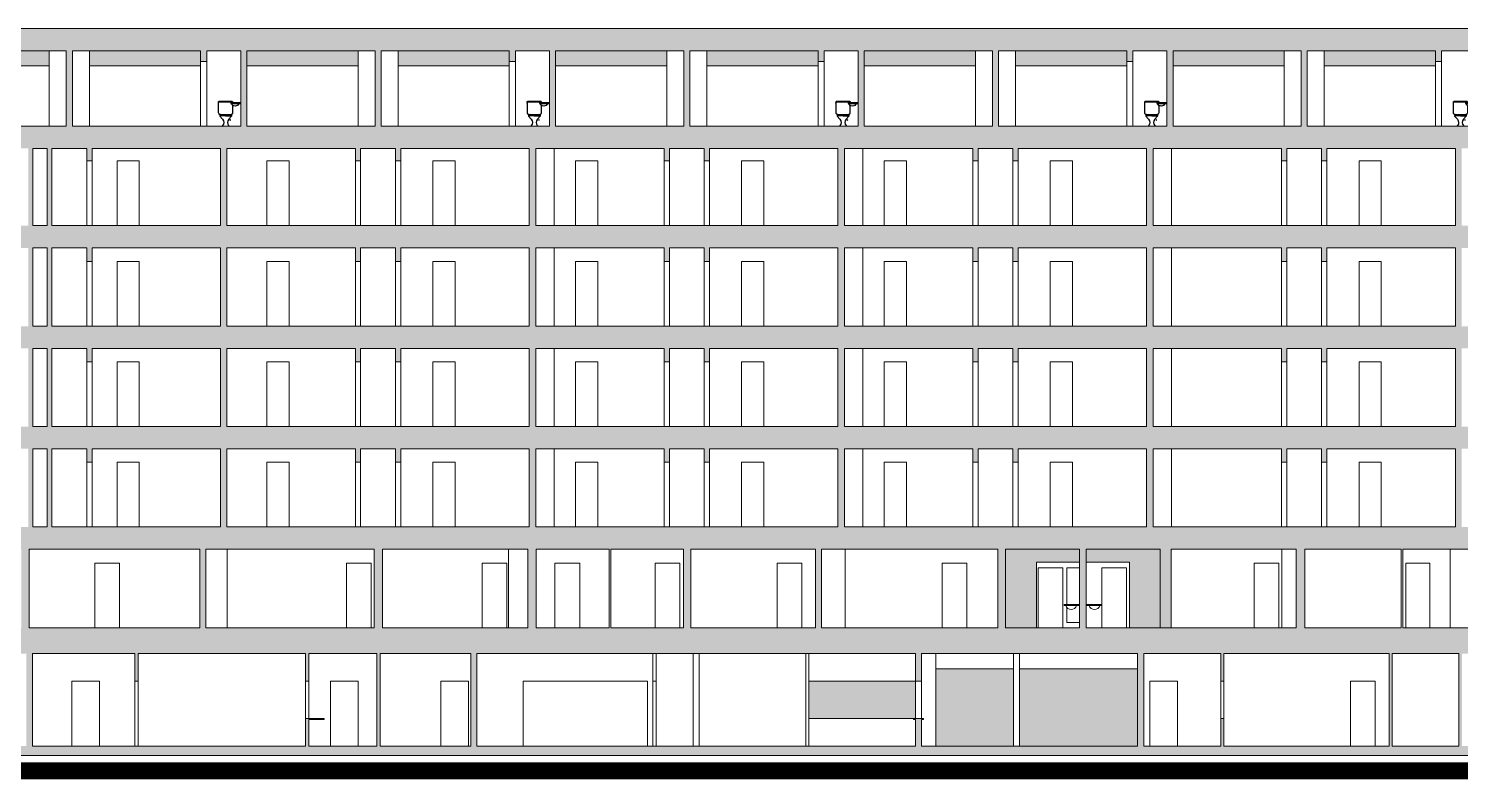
# Model space of a CAD drawing. Header units: metres. Extents: x -331 to 2982, y 362 to 2539.
# Drawn here: x 773.09 to 819.47, y 366.61 to 390.92 of the extents above; entities that cross this region are included whole.
import ezdxf

# ---------------------------------------------------------------- set-up
doc = ezdxf.new("R2010")
doc.units = ezdxf.units.M
doc.layers.get('0').update_dxf_attribs({"color": 251})

# ---------------------------------------------------------------- blocks, each defined once
blk = doc.blocks.new('CP-919-F')
at = {"color": 3}
blk.add_lwpolyline([(-0.49, 0.76), (-0.166, 0.76), (-0.166, 0.736), (-0.49, 0.736)], dxfattribs=at)
at = {"color": 1}
for points in [[(-0.217, 0.805, 0.414214), (-0.227, 0.795), (-0.227, 0.778, 0.317837), (-0.225, 0.775), (-0.225, 0.763), (-0.228, 0.763, 0.058061), (-0.23, 0.76, 0.058061)], [(-0.225, 0.681), (-0.225, 0.435, 0.162278), (-0.21, 0.4, -0.109475), (-0.203, 0.383, 0.371384), (-0.2, 0.38), (-0.179, 0.38)], [(0.179, 0.38), (0.2, 0.38, 0.371384), (0.203, 0.383, -0.109475), (0.21, 0.4, 0.162278), (0.225, 0.435), (0.225, 0.705), (0.225, 0.735), (0.225, 0.745), (0.228, 0.745, 0.333333), (0.228, 0.763), (0.225, 0.763), (0.225, 0.775, 0.317837), (0.227, 0.778), (0.227, 0.795, 0.414214), (0.217, 0.805)], [(-0.17, 0.38), (-0.179, 0.38, 0.389559), (-0.186, 0.374), (-0.189, 0.333, 0.153597), (-0.187, 0.323), (-0.1, 0.225, -0.406195), (-0.098, 0.019, 0.035601), (-0.102, 0.015), (-0.106, 0.008, 0.610029), (-0.102, 0), (-0.102, 0)], [(0.17, 0.38), (0.179, 0.38, -0.389559), (0.186, 0.374), (0.189, 0.333, -0.153597), (0.187, 0.323), (0.1, 0.225, 0.406195), (0.098, 0.019, -0.035601), (0.102, 0.015), (0.106, 0.008, -0.610029), (0.102, 0), (0.102, 0)]]:
    blk.add_lwpolyline(points, format="xyb", dxfattribs=at)
at = {"color": 252}
for points in [[(-0.228, 0.76), (-0.228, 0.763)], [(-0.225, 0.76), (-0.225, 0.763)], [(0.225, 0.745), (0.225, 0.763)], [(0.228, 0.745), (0.228, 0.763)], [(0, 0.333), (-0.189, 0.333)], [(0, 0.333), (0.189, 0.333)]]:
    blk.add_lwpolyline(points, dxfattribs=at)
for points in [[(-0.225, 0.775, 0.085165), (-0.224, 0.775), (0, 0.775), (0.224, 0.775, 0.085165), (0.225, 0.775)], [(0.21, 0.4, -0.192582), (0.17, 0.38), (0, 0.38), (-0.17, 0.38, -0.192582), (-0.21, 0.4)]]:
    blk.add_lwpolyline(points, format="xyb", dxfattribs=at)
at = {"color": 1}
blk.add_lwpolyline([(-0.217, 0.805), (0, 0.805), (0.217, 0.805)], dxfattribs=at)
at = {"color": 252}
blk.add_circle((-0.15, 0.2), 0.0075, dxfattribs=at)
at = {"color": 2}
blk.add_arc((-0.307, 0.777), 0.126, 198.9246, 341.0754, dxfattribs=at)

msp = doc.modelspace()

# ---------------------------------------------------------------- hatches: boundary and pattern name
at = {"lineweight": 0}
h = msp.add_hatch(color=256, dxfattribs=at)
h.paths.add_polyline_path([(870.319, 378.033), (866.809, 378.033), (866.809, 383.823), (870.319, 383.823), (870.319, 384.543), (866.809, 384.543), (866.809, 389.413), (871.009, 389.413), (871.009, 389.143), (870.259, 389.143), (870.259, 388.943), (871.209, 388.943), (871.209, 389.713), (852.409, 389.713), (852.409, 390.923), (764.909, 390.923), (764.909, 390.203), (765.809, 390.203), (765.809, 387.763), (765.109, 387.763), (765.109, 389.713), (764.909, 389.713), (745.389, 389.713), (745.389, 388.943), (746.129, 388.943), (746.129, 389.143), (745.589, 389.143), (745.589, 389.413), (749.809, 389.413), (749.809, 386.643), (749.909, 386.643), (749.909, 389.413), (751.109, 389.413), (751.109, 386.643), (751.209, 386.643), (751.209, 389.413), (754.829, 389.413), (754.829, 384.543), (746.339, 384.543), (746.339, 383.823), (751.009, 383.823), (751.009, 381.283), (746.339, 381.283), (746.339, 380.563), (751.009, 380.563), (751.009, 378.033), (746.339, 378.033), (746.339, 377.313), (751.009, 377.313), (751.009, 374.783), (746.339, 374.783), (746.339, 374.063), (750.379, 374.063), (750.379, 371.513), (744.939, 371.513), (744.939, 371.463), (744.939, 370.684), (745.139, 370.684), (745.139, 371.213), (749.629, 371.213), (749.629, 370.063), (749.629, 367.383), (866.759, 367.383), (866.759, 370.063), (866.559, 370.063), (866.559, 367.683), (860.909, 367.683), (860.909, 370.684), (866.759, 370.684), (866.759, 371.213), (871.459, 371.213), (871.459, 370.684), (871.659, 370.684), (871.659, 371.513), (862.399, 371.513), (862.399, 374.063), (870.319, 374.063), (870.319, 374.783), (866.809, 374.783), (866.809, 377.313), (870.319, 377.313)])
h.paths.add_polyline_path([(858.034, 377.313), (858.034, 377.72), (858.176, 377.72), (858.176, 377.557), (858.467, 377.557), (858.467, 377.394), (858.759, 377.394), (858.759, 377.231), (859.051, 377.231), (859.051, 377.068), (859.342, 377.068), (859.342, 376.905), (859.634, 376.905), (859.634, 376.742), (859.926, 376.742), (859.926, 376.579), (860.217, 376.579), (860.217, 376.416), (860.509, 376.416), (860.509, 376.253), (862.109, 376.253), (862.109, 374.783), (852.209, 374.783), (852.209, 373.613), (852.409, 373.613), (852.409, 374.063), (862.299, 374.063), (862.299, 371.513), (852.209, 371.513), (852.209, 367.683), (849.659, 367.683), (849.659, 390.203), (852.209, 390.203), (852.209, 386.643), (852.409, 386.643), (852.409, 389.413), (862.109, 389.413), (862.109, 382.913), (860.659, 382.913), (860.659, 383.076), (860.367, 383.076), (860.367, 383.239), (860.076, 383.239), (860.076, 383.402), (859.784, 383.402), (859.784, 383.565), (859.492, 383.565), (859.492, 383.728), (859.201, 383.728), (859.201, 383.891), (858.909, 383.891), (858.909, 384.054), (858.617, 384.054), (858.617, 384.217), (858.326, 384.217), (858.326, 384.38), (858.034, 384.38), (858.034, 384.543), (852.209, 384.543), (852.209, 383.383), (852.409, 383.383), (852.409, 383.823), (858.034, 383.823), (858.034, 384.23), (858.176, 384.23), (858.176, 384.067), (858.467, 384.067), (858.467, 383.904), (858.759, 383.904), (858.759, 383.741), (859.051, 383.741), (859.051, 383.578), (859.342, 383.578), (859.342, 383.415), (859.634, 383.415), (859.634, 383.252), (859.926, 383.252), (859.926, 383.089), (860.217, 383.089), (860.217, 382.926), (860.509, 382.926), (860.509, 382.763), (862.109, 382.763), (862.109, 379.653), (860.659, 379.653), (860.659, 379.816), (860.367, 379.816), (860.367, 379.979), (860.076, 379.979), (860.076, 380.142), (859.784, 380.142), (859.784, 380.305), (859.492, 380.305), (859.492, 380.468), (859.201, 380.468), (859.201, 380.631), (858.909, 380.631), (858.909, 380.794), (858.617, 380.794), (858.617, 380.957), (858.326, 380.957), (858.326, 381.12), (858.034, 381.12), (858.034, 381.283), (852.209, 381.283), (852.209, 380.133), (852.409, 380.133), (852.409, 380.563), (858.034, 380.563), (858.034, 380.97), (858.176, 380.97), (858.176, 380.807), (858.467, 380.807), (858.467, 380.644), (858.759, 380.644), (858.759, 380.481), (859.051, 380.481), (859.051, 380.318), (859.342, 380.318), (859.342, 380.155), (859.634, 380.155), (859.634, 379.992), (859.926, 379.992), (859.926, 379.829), (860.217, 379.829), (860.217, 379.666), (860.509, 379.666), (860.509, 379.503), (862.109, 379.503), (862.109, 376.403), (860.659, 376.403), (860.659, 376.566), (860.367, 376.566), (860.367, 376.729), (860.076, 376.729), (860.076, 376.892), (859.784, 376.892), (859.784, 377.055), (859.492, 377.055), (859.492, 377.218), (859.201, 377.218), (859.201, 377.381), (858.909, 377.381), (858.909, 377.544), (858.617, 377.544), (858.617, 377.707), (858.326, 377.707), (858.326, 377.87), (858.034, 377.87), (858.034, 378.033), (852.209, 378.033), (852.209, 376.883), (852.409, 376.883), (852.409, 377.313)], flags=17)
h.paths.add_polyline_path([(849.559, 377.313), (849.559, 374.783), (846.124, 374.783), (846.124, 377.313)], flags=17)
h.paths.add_polyline_path([(849.559, 378.033), (846.124, 378.033), (846.124, 380.563), (849.559, 380.563)], flags=17)
h.paths.add_polyline_path([(849.559, 374.063), (849.559, 371.513), (845.259, 371.513), (845.259, 374.063)], flags=17)
h.paths.add_polyline_path([(856.234, 370.684), (856.234, 369.783), (856.384, 369.783), (856.384, 370.684), (859.509, 370.684), (859.509, 367.683), (852.409, 367.683), (852.409, 370.684)], flags=17)
h.paths.add_polyline_path([(862.209, 377.313), (866.609, 377.313), (866.609, 374.783), (862.209, 374.783)], flags=17)
h.paths.add_polyline_path([(862.209, 378.033), (862.209, 383.823), (866.609, 383.823), (866.609, 378.033)], flags=17)
h.paths.add_polyline_path([(849.559, 381.283), (846.124, 381.283), (846.124, 383.823), (849.559, 383.823)], flags=16)
h.paths.add_polyline_path([(859.609, 370.684), (860.759, 370.684), (860.759, 367.683), (859.609, 367.683)], flags=16)
h.paths.add_polyline_path([(849.559, 370.684), (849.559, 367.683), (845.259, 367.683), (845.259, 370.684)], flags=17)
h.paths.add_polyline_path([(849.559, 384.543), (845.264, 384.543), (845.264, 384.731), (846.614, 384.731), (846.614, 384.901), (846.914, 384.901), (846.914, 385.07), (847.214, 385.07), (847.214, 385.24), (847.514, 385.24), (847.514, 385.409), (847.814, 385.409), (847.814, 385.579), (848.114, 385.579), (848.114, 385.748), (848.414, 385.748), (848.414, 385.918), (849.559, 385.918)], flags=17)
h.paths.add_polyline_path([(845.974, 377.313), (845.974, 374.783), (845.144, 374.783), (845.144, 377.313)], flags=17)
h.paths.add_polyline_path([(845.974, 378.033), (845.144, 378.033), (845.144, 380.563), (845.974, 380.563)], flags=17)
h.paths.add_polyline_path([(862.209, 384.543), (862.209, 389.413), (866.609, 389.413), (866.609, 384.543)], flags=17)
h.paths.add_polyline_path([(845.974, 381.283), (845.144, 381.283), (845.144, 383.823), (845.974, 383.823)], flags=16)
h.paths.add_polyline_path([(849.559, 386.068), (848.264, 386.068), (848.264, 385.898), (847.964, 385.898), (847.964, 385.729), (847.664, 385.729), (847.664, 385.559), (847.364, 385.559), (847.364, 385.39), (847.064, 385.39), (847.064, 385.22), (846.764, 385.22), (846.764, 385.051), (846.464, 385.051), (846.464, 384.881), (845.264, 384.881), (845.264, 390.203), (849.559, 390.203)], flags=16)
h.paths.add_polyline_path([(844.974, 377.313), (844.974, 374.783), (839.514, 374.783), (839.514, 377.313), (843.674, 377.313), (843.674, 376.883), (843.844, 376.883), (843.844, 377.313)], flags=17)
h.paths.add_polyline_path([(844.974, 378.033), (839.514, 378.033), (839.514, 380.563), (843.674, 380.563), (843.674, 380.133), (843.844, 380.133), (843.844, 380.563), (844.974, 380.563)], flags=17)
h.paths.add_polyline_path([(845.029, 374.063), (845.029, 371.513), (840.089, 371.513), (840.089, 374.063)], flags=17)
h.paths.add_polyline_path([(844.974, 381.283), (839.514, 381.283), (839.514, 383.823), (843.674, 383.823), (843.674, 383.383), (843.844, 383.383), (843.844, 383.823), (844.974, 383.823)], flags=16)
h.paths.add_polyline_path([(844.959, 370.684), (844.959, 367.683), (841.734, 367.683), (841.734, 370.684)], flags=17)
h.paths.add_polyline_path([(844.974, 384.543), (839.514, 384.543), (839.514, 387.043), (843.674, 387.043), (843.674, 386.643), (843.844, 386.643), (843.844, 387.043), (844.974, 387.043)], flags=17)
h.paths.add_polyline_path([(844.974, 387.763), (840.159, 387.763), (840.159, 390.203), (844.974, 390.203)], flags=16)
h.paths.add_polyline_path([(841.634, 370.684), (841.634, 367.683), (825.359, 367.683), (825.359, 370.684)], flags=17)
h.paths.add_polyline_path([(839.889, 374.063), (839.889, 371.513), (834.629, 371.513), (834.629, 374.063)], flags=17)
h.paths.add_polyline_path([(839.304, 377.313), (839.304, 374.783), (829.514, 374.783), (829.514, 377.313), (833.674, 377.313), (833.674, 376.883), (833.844, 376.883), (833.844, 377.313), (834.974, 377.313), (834.974, 376.883), (835.144, 376.883), (835.144, 377.313)], flags=17)
h.paths.add_polyline_path([(839.304, 378.033), (829.514, 378.033), (829.514, 380.563), (833.674, 380.563), (833.674, 380.133), (833.844, 380.133), (833.844, 380.563), (834.974, 380.563), (834.974, 380.133), (835.144, 380.133), (835.144, 380.563), (839.304, 380.563)], flags=17)
h.paths.add_polyline_path([(839.304, 381.283), (829.514, 381.283), (829.514, 383.823), (833.674, 383.823), (833.674, 383.383), (833.844, 383.383), (833.844, 383.823), (834.974, 383.823), (834.974, 383.383), (835.144, 383.383), (835.144, 383.823), (839.304, 383.823)], flags=16)
h.paths.add_polyline_path([(839.304, 384.543), (829.514, 384.543), (829.514, 387.043), (833.674, 387.043), (833.674, 386.643), (833.844, 386.643), (833.844, 387.043), (834.974, 387.043), (834.974, 386.643), (835.144, 386.643), (835.144, 387.043), (839.304, 387.043)], flags=17)
h.paths.add_polyline_path([(839.959, 387.763), (834.509, 387.763), (834.509, 390.203), (838.659, 390.203), (838.659, 389.863), (838.859, 389.863), (838.859, 390.203), (839.959, 390.203)], flags=16)
h.paths.add_polyline_path([(834.284, 374.063), (834.284, 371.513), (830.014, 371.513), (830.014, 374.063)], flags=17)
h.paths.add_polyline_path([(834.309, 387.763), (830.159, 387.763), (830.159, 390.203), (834.309, 390.203)], flags=16)
h.paths.add_polyline_path([(829.814, 374.063), (829.814, 371.513), (824.489, 371.513), (824.489, 374.063)], flags=17)
h.paths.add_polyline_path([(829.304, 377.313), (829.304, 374.783), (819.514, 374.783), (819.514, 377.313), (823.674, 377.313), (823.674, 376.883), (823.844, 376.883), (823.844, 377.313), (824.974, 377.313), (824.974, 376.883), (825.144, 376.883), (825.144, 377.313)], flags=17)
h.paths.add_polyline_path([(829.304, 378.033), (819.514, 378.033), (819.514, 380.563), (823.674, 380.563), (823.674, 380.133), (823.844, 380.133), (823.844, 380.563), (824.974, 380.563), (824.974, 380.133), (825.144, 380.133), (825.144, 380.563), (829.304, 380.563)], flags=17)
h.paths.add_polyline_path([(829.304, 381.283), (819.514, 381.283), (819.514, 383.823), (823.674, 383.823), (823.674, 383.383), (823.844, 383.383), (823.844, 383.823), (824.974, 383.823), (824.974, 383.383), (825.144, 383.383), (825.144, 383.823), (829.304, 383.823)], flags=16)
h.paths.add_polyline_path([(829.304, 384.543), (819.514, 384.543), (819.514, 387.043), (823.674, 387.043), (823.674, 386.643), (823.844, 386.643), (823.844, 387.043), (824.974, 387.043), (824.974, 386.643), (825.144, 386.643), (825.144, 387.043), (829.304, 387.043)], flags=17)
h.paths.add_polyline_path([(829.959, 387.763), (824.509, 387.763), (824.509, 390.203), (828.659, 390.203), (828.659, 389.863), (828.859, 389.863), (828.859, 390.203), (829.959, 390.203)], flags=16)
h.paths.add_polyline_path([(825.259, 370.684), (825.259, 367.683), (822.32, 367.683), (822.32, 370.684)], flags=17)
h.paths.add_polyline_path([(824.209, 374.063), (824.209, 371.513), (819.939, 371.513), (819.939, 374.063)], flags=17)
h.paths.add_polyline_path([(824.309, 387.763), (820.159, 387.763), (820.159, 390.203), (824.309, 390.203)], flags=16)
h.paths.add_polyline_path([(822.22, 370.684), (822.22, 367.683), (820.92, 367.683), (820.92, 370.684)], flags=17)
h.paths.add_polyline_path([(820.82, 370.684), (820.82, 367.683), (819.52, 367.683), (819.52, 370.684)], flags=17)
h.paths.add_polyline_path([(819.739, 374.063), (819.739, 371.513), (817.604, 371.513), (814.434, 371.513), (814.434, 374.063), (817.554, 374.063)], flags=17)
h.paths.add_polyline_path([(819.304, 377.313), (819.304, 374.783), (809.514, 374.783), (809.514, 377.313), (813.674, 377.313), (813.674, 376.883), (813.844, 376.883), (813.844, 377.313), (814.974, 377.313), (814.974, 376.883), (815.144, 376.883), (815.144, 377.313)], flags=17)
h.paths.add_polyline_path([(819.304, 378.033), (809.514, 378.033), (809.514, 380.563), (813.674, 380.563), (813.674, 380.133), (813.844, 380.133), (813.844, 380.563), (814.974, 380.563), (814.974, 380.133), (815.144, 380.133), (815.144, 380.563), (819.304, 380.563)], flags=17)
h.paths.add_polyline_path([(819.304, 381.283), (809.514, 381.283), (809.514, 383.823), (813.674, 383.823), (813.674, 383.383), (813.844, 383.383), (813.844, 383.823), (814.974, 383.823), (814.974, 383.383), (815.144, 383.383), (815.144, 383.823), (819.304, 383.823)], flags=16)
h.paths.add_polyline_path([(819.42, 370.684), (819.42, 367.683), (817.259, 367.683), (817.259, 370.684)], flags=17)
h.paths.add_polyline_path([(819.304, 384.543), (809.514, 384.543), (809.514, 387.043), (813.674, 387.043), (813.674, 386.643), (813.844, 386.643), (813.844, 387.043), (814.974, 387.043), (814.974, 386.643), (815.144, 386.643), (815.144, 387.043), (819.304, 387.043)], flags=17)
h.paths.add_polyline_path([(819.959, 387.763), (814.509, 387.763), (814.509, 390.203), (818.659, 390.203), (818.659, 389.863), (818.859, 389.863), (818.859, 390.203), (819.959, 390.203)], flags=16)
h.paths.add_polyline_path([(817.159, 370.684), (817.159, 367.683), (811.809, 367.683), (811.809, 368.58), (811.709, 368.58), (811.709, 367.683), (809.209, 367.683), (809.209, 370.684), (811.709, 370.684), (811.709, 369.783), (811.809, 369.783), (811.809, 370.684)], flags=17)
h.paths.add_polyline_path([(814.144, 374.063), (814.144, 371.513), (807.344, 371.513), (807.344, 374.063), (809.744, 374.063), (809.744, 371.513), (810.104, 371.513), (810.104, 374.063)], flags=17)
h.paths.add_polyline_path([(814.309, 387.763), (810.159, 387.763), (810.159, 390.203), (814.309, 390.203)], flags=16)
h.paths.add_polyline_path([(809.304, 377.313), (809.304, 374.783), (799.514, 374.783), (799.514, 377.313), (803.674, 377.313), (803.674, 376.883), (803.844, 376.883), (803.844, 377.313), (804.974, 377.313), (804.974, 376.883), (805.144, 376.883), (805.144, 377.313)], flags=17)
h.paths.add_polyline_path([(809.304, 378.033), (799.514, 378.033), (799.514, 380.563), (803.674, 380.563), (803.674, 380.133), (803.844, 380.133), (803.844, 380.563), (804.974, 380.563), (804.974, 380.133), (805.144, 380.133), (805.144, 380.563), (809.304, 380.563)], flags=17)
h.paths.add_polyline_path([(809.304, 381.283), (799.514, 381.283), (799.514, 383.823), (803.674, 383.823), (803.674, 383.383), (803.844, 383.383), (803.844, 383.823), (804.974, 383.823), (804.974, 383.383), (805.144, 383.383), (805.144, 383.823), (809.304, 383.823)], flags=16)
h.paths.add_polyline_path([(809.959, 387.763), (804.509, 387.763), (804.509, 390.203), (808.659, 390.203), (808.659, 389.863), (808.859, 389.863), (808.859, 390.203), (809.959, 390.203)], flags=16)
h.paths.add_polyline_path([(809.304, 384.543), (799.514, 384.543), (799.514, 387.043), (803.674, 387.043), (803.674, 386.643), (803.844, 386.643), (803.844, 387.043), (804.974, 387.043), (804.974, 386.643), (805.144, 386.643), (805.144, 387.043), (809.304, 387.043)], flags=17)
h.paths.add_polyline_path([(809.009, 370.684), (809.009, 367.683), (802.012, 367.683), (802.012, 368.58), (801.812, 368.58), (801.812, 367.683), (787.612, 367.683), (787.612, 370.684), (801.812, 370.684), (801.812, 369.783), (802.012, 369.783), (802.012, 370.684)], flags=17)
h.paths.add_polyline_path([(807.134, 374.063), (807.134, 371.513), (804.734, 371.513), (804.734, 374.063)], flags=17)
h.paths.add_polyline_path([(804.484, 374.063), (804.484, 371.513), (798.774, 371.513), (798.774, 374.063)], flags=17)
h.paths.add_polyline_path([(804.309, 387.763), (800.159, 387.763), (800.159, 390.203), (804.309, 390.203)], flags=16)
h.paths.add_polyline_path([(799.304, 377.313), (799.304, 374.783), (789.514, 374.783), (789.514, 377.313), (793.674, 377.313), (793.674, 376.883), (793.844, 376.883), (793.844, 377.313), (794.974, 377.313), (794.974, 376.883), (795.144, 376.883), (795.144, 377.313)], flags=17)
h.paths.add_polyline_path([(799.304, 378.033), (789.514, 378.033), (789.514, 380.563), (793.674, 380.563), (793.674, 380.133), (793.844, 380.133), (793.844, 380.563), (794.974, 380.563), (794.974, 380.133), (795.144, 380.133), (795.144, 380.563), (799.304, 380.563)], flags=17)
h.paths.add_polyline_path([(799.304, 381.283), (789.514, 381.283), (789.514, 383.823), (793.674, 383.823), (793.674, 383.383), (793.844, 383.383), (793.844, 383.823), (794.974, 383.823), (794.974, 383.383), (795.144, 383.383), (795.144, 383.823), (799.304, 383.823)], flags=16)
h.paths.add_polyline_path([(799.959, 387.763), (794.509, 387.763), (794.509, 390.203), (798.659, 390.203), (798.659, 389.863), (798.859, 389.863), (798.859, 390.203), (799.959, 390.203)], flags=16)
h.paths.add_polyline_path([(799.304, 384.543), (789.514, 384.543), (789.514, 387.043), (793.674, 387.043), (793.674, 386.643), (793.844, 386.643), (793.844, 387.043), (794.974, 387.043), (794.974, 386.643), (795.144, 386.643), (795.144, 387.043), (799.304, 387.043)], flags=17)
h.paths.add_polyline_path([(798.574, 374.063), (798.574, 371.513), (794.534, 371.513), (794.534, 374.063)], flags=17)
h.paths.add_polyline_path([(794.304, 374.063), (794.304, 371.513), (791.944, 371.513), (789.534, 371.513), (789.534, 374.063), (791.894, 374.063)], flags=17)
h.paths.add_polyline_path([(794.309, 387.763), (790.159, 387.763), (790.159, 390.203), (794.309, 390.203)], flags=16)
h.paths.add_polyline_path([(789.304, 377.313), (789.304, 374.783), (779.514, 374.783), (779.514, 377.313), (783.674, 377.313), (783.674, 376.883), (783.844, 376.883), (783.844, 377.313), (784.974, 377.313), (784.974, 376.883), (785.144, 376.883), (785.144, 377.313)], flags=17)
h.paths.add_polyline_path([(789.304, 378.033), (779.514, 378.033), (779.514, 380.563), (783.674, 380.563), (783.674, 380.133), (783.844, 380.133), (783.844, 380.563), (784.974, 380.563), (784.974, 380.133), (785.144, 380.133), (785.144, 380.563), (789.304, 380.563)], flags=17)
h.paths.add_polyline_path([(789.304, 381.283), (779.514, 381.283), (779.514, 383.823), (783.674, 383.823), (783.674, 383.383), (783.844, 383.383), (783.844, 383.823), (784.974, 383.823), (784.974, 383.383), (785.144, 383.383), (785.144, 383.823), (789.304, 383.823)], flags=16)
h.paths.add_polyline_path([(789.264, 374.063), (789.264, 371.513), (784.554, 371.513), (784.554, 374.063)], flags=17)
h.paths.add_polyline_path([(789.959, 387.763), (784.509, 387.763), (784.509, 390.203), (788.659, 390.203), (788.659, 389.863), (788.859, 389.863), (788.859, 390.203), (789.959, 390.203)], flags=16)
h.paths.add_polyline_path([(789.304, 384.543), (779.514, 384.543), (779.514, 387.043), (783.674, 387.043), (783.674, 386.643), (783.844, 386.643), (783.844, 387.043), (784.974, 387.043), (784.974, 386.643), (785.144, 386.643), (785.144, 387.043), (789.304, 387.043)], flags=17)
h.paths.add_polyline_path([(787.412, 370.684), (787.412, 367.683), (784.472, 367.683), (784.472, 370.684)], flags=17)
h.paths.add_polyline_path([(784.284, 374.063), (784.284, 371.513), (778.834, 371.513), (778.834, 374.063)], flags=17)
h.paths.add_polyline_path([(784.372, 370.684), (784.372, 367.683), (782.162, 367.683), (782.162, 368.58), (782.062, 368.58), (782.062, 367.683), (773.212, 367.683), (773.212, 370.684), (776.532, 370.684), (776.532, 369.783), (776.632, 369.783), (776.632, 370.684), (782.062, 370.684), (782.062, 369.783), (782.162, 369.783), (782.162, 370.684)], flags=17)
h.paths.add_polyline_path([(784.309, 387.763), (780.159, 387.763), (780.159, 390.203), (784.309, 390.203)], flags=16)
h.paths.add_polyline_path([(779.304, 377.313), (779.304, 374.783), (773.844, 374.783), (773.844, 377.313), (774.974, 377.313), (774.974, 376.883), (775.144, 376.883), (775.144, 377.313)], flags=17)
h.paths.add_polyline_path([(779.304, 378.033), (773.844, 378.033), (773.844, 380.563), (774.974, 380.563), (774.974, 380.133), (775.144, 380.133), (775.144, 380.563), (779.304, 380.563)], flags=17)
h.paths.add_polyline_path([(779.959, 387.763), (774.509, 387.763), (774.509, 390.203), (778.659, 390.203), (778.659, 389.863), (778.859, 389.863), (778.859, 390.203), (779.959, 390.203)], flags=16)
h.paths.add_polyline_path([(779.304, 381.283), (773.844, 381.283), (773.844, 383.823), (774.974, 383.823), (774.974, 383.383), (775.144, 383.383), (775.144, 383.823), (779.304, 383.823)], flags=16)
h.paths.add_polyline_path([(779.304, 384.543), (773.844, 384.543), (773.844, 387.043), (774.974, 387.043), (774.974, 386.643), (775.144, 386.643), (775.144, 387.043), (779.304, 387.043)], flags=17)
h.paths.add_polyline_path([(778.634, 374.063), (778.634, 371.513), (773.103, 371.513), (773.103, 374.063)], flags=17)
h.paths.add_polyline_path([(773.694, 377.313), (773.694, 374.783), (773.224, 374.783), (773.224, 377.313)], flags=17)
h.paths.add_polyline_path([(773.694, 378.033), (773.224, 378.033), (773.224, 380.563), (773.694, 380.563)], flags=17)
h.paths.add_polyline_path([(774.309, 387.763), (768.859, 387.763), (768.859, 390.203), (769.959, 390.203), (769.959, 389.863), (770.159, 389.863), (770.159, 390.203), (774.309, 390.203)], flags=16)
h.paths.add_polyline_path([(773.694, 381.283), (773.224, 381.283), (773.224, 383.823), (773.694, 383.823)], flags=16)
h.paths.add_polyline_path([(773.694, 384.543), (773.224, 384.543), (773.224, 387.043), (773.694, 387.043)], flags=17)
h.paths.add_polyline_path([(773.074, 377.313), (773.074, 374.783), (770.224, 374.783), (770.224, 377.313)], flags=17)
h.paths.add_polyline_path([(773.074, 378.033), (770.224, 378.033), (770.224, 380.563), (773.074, 380.563)], flags=17)
h.paths.add_polyline_path([(773.074, 381.283), (770.224, 381.283), (770.224, 383.823), (773.074, 383.823)], flags=16)
h.paths.add_polyline_path([(772.853, 374.063), (772.853, 371.513), (770.223, 371.513), (770.223, 374.063)], flags=17)
h.paths.add_polyline_path([(773.074, 384.543), (770.224, 384.543), (770.224, 387.043), (773.074, 387.043)], flags=17)
h.paths.add_polyline_path([(773.012, 370.684), (773.012, 367.683), (770.504, 367.683), (770.504, 370.684)], flags=17)
h.paths.add_polyline_path([(770.404, 370.684), (770.404, 367.683), (749.829, 367.683), (749.829, 370.684)], flags=17)
h.paths.add_polyline_path([(770.124, 377.313), (770.124, 374.783), (759.909, 374.783), (759.909, 377.313), (763.709, 377.313), (763.709, 376.883), (763.809, 376.883), (763.809, 377.313), (765.009, 377.313), (765.009, 376.883), (765.109, 376.883), (765.109, 377.313)], flags=17)
h.paths.add_polyline_path([(770.124, 378.033), (759.909, 378.033), (759.909, 380.563), (763.709, 380.563), (763.709, 380.133), (763.809, 380.133), (763.809, 380.563), (765.009, 380.563), (765.009, 380.133), (765.109, 380.133), (765.109, 380.563), (770.124, 380.563)], flags=17)
h.paths.add_polyline_path([(770.124, 381.283), (759.909, 381.283), (759.909, 383.823), (763.709, 383.823), (763.709, 383.383), (763.809, 383.383), (763.809, 383.823), (765.009, 383.823), (765.009, 383.383), (765.109, 383.383), (765.109, 383.823), (770.124, 383.823)], flags=16)
h.paths.add_polyline_path([(770.023, 374.063), (770.023, 371.513), (768.554, 371.513), (768.554, 374.063)], flags=17)
h.paths.add_polyline_path([(770.124, 384.543), (767.436, 384.543), (767.436, 387.563), (770.124, 387.563)], flags=17)
h.paths.add_polyline_path([(768.404, 374.063), (768.404, 371.513), (765.764, 371.513), (763.854, 371.513), (763.854, 374.063), (765.714, 374.063)], flags=17)
h.paths.add_polyline_path([(768.659, 387.763), (766.009, 387.763), (766.009, 390.203), (768.659, 390.203)], flags=16)
h.paths.add_polyline_path([(767.336, 384.543), (766.209, 384.543), (766.209, 387.563), (767.336, 387.563)], flags=17)
h.paths.add_polyline_path([(766.059, 384.543), (760.109, 384.543), (760.109, 389.413), (765.009, 389.413), (765.009, 387.563), (765.009, 386.643), (765.109, 386.643), (765.109, 387.563), (766.059, 387.563)], flags=17)
h.paths.add_polyline_path([(763.679, 374.063), (763.679, 371.513), (760.049, 371.513), (760.049, 374.063)], flags=17)
h.paths.add_polyline_path([(759.919, 374.063), (759.919, 371.513), (755.029, 371.513), (755.029, 374.063)], flags=17)
h.paths.add_polyline_path([(759.809, 377.313), (759.809, 374.783), (751.109, 374.783), (751.109, 377.313), (754.709, 377.313), (754.709, 376.883), (754.809, 376.883), (754.809, 377.313), (755.909, 377.313), (755.909, 376.883), (756.009, 376.883), (756.009, 377.313)], flags=17)
h.paths.add_polyline_path([(759.809, 378.033), (751.109, 378.033), (751.109, 380.563), (754.709, 380.563), (754.709, 380.133), (754.809, 380.133), (754.809, 380.563), (755.909, 380.563), (755.909, 380.133), (756.009, 380.133), (756.009, 380.563), (759.809, 380.563)], flags=17)
h.paths.add_polyline_path([(760.009, 384.543), (755.029, 384.543), (755.029, 389.413), (760.009, 389.413)], flags=17)
h.paths.add_polyline_path([(759.809, 381.283), (751.109, 381.283), (751.109, 383.823), (754.709, 383.823), (754.709, 383.383), (754.809, 383.383), (754.809, 383.823), (755.909, 383.823), (755.909, 383.383), (756.009, 383.383), (756.009, 383.823), (759.809, 383.823)], flags=16)
h.paths.add_polyline_path([(754.829, 374.063), (754.829, 371.513), (750.579, 371.513), (750.579, 374.063)], flags=17)
h = msp.add_hatch(color=256, dxfattribs=at)
h.paths.add_polyline_path([(766.009, 390.203), (766.009, 389.713), (768.659, 389.713), (768.659, 390.203)])
h.paths.add_polyline_path([(770.159, 390.203), (770.159, 389.863), (770.159, 389.713), (773.759, 389.713), (773.759, 390.203)])
h.paths.add_polyline_path([(778.659, 389.713), (778.659, 389.863), (778.659, 390.203), (775.059, 390.203), (775.059, 389.713)])
h.paths.add_polyline_path([(783.759, 389.713), (783.759, 390.203), (780.159, 390.203), (780.159, 389.713)])
h.paths.add_polyline_path([(788.659, 389.713), (788.659, 389.863), (788.659, 390.203), (785.059, 390.203), (785.059, 389.713)])
h.paths.add_polyline_path([(793.759, 389.713), (793.759, 390.203), (790.159, 390.203), (790.159, 389.713)])
h.paths.add_polyline_path([(798.659, 389.713), (798.659, 389.863), (798.659, 390.203), (795.059, 390.203), (795.059, 389.713)])
h.paths.add_polyline_path([(803.759, 389.713), (803.759, 390.203), (800.159, 390.203), (800.159, 389.713)])
h.paths.add_polyline_path([(808.659, 389.713), (808.659, 389.863), (808.659, 390.203), (805.059, 390.203), (805.059, 389.713)])
h.paths.add_polyline_path([(813.759, 389.713), (813.759, 390.203), (810.159, 390.203), (810.159, 389.713)])
h.paths.add_polyline_path([(818.659, 389.713), (818.659, 389.863), (818.659, 390.203), (815.059, 390.203), (815.059, 389.713)])
h.paths.add_polyline_path([(823.759, 389.713), (823.759, 390.203), (820.159, 390.203), (820.159, 389.713)])
h.paths.add_polyline_path([(828.659, 389.713), (828.659, 389.863), (828.659, 390.203), (825.059, 390.203), (825.059, 389.713)])
h.paths.add_polyline_path([(833.759, 389.713), (833.759, 390.203), (830.159, 390.203), (830.159, 389.713)])
h.paths.add_polyline_path([(838.659, 389.713), (838.659, 389.863), (838.659, 390.203), (835.059, 390.203), (835.059, 389.713)])
h.paths.add_polyline_path([(844.974, 389.713), (844.974, 390.203), (840.159, 390.203), (840.159, 389.713)])
h = msp.add_hatch(color=256, dxfattribs=at)
h.paths.add_polyline_path([(805.734, 373.638), (807.134, 373.638), (807.134, 374.063), (804.734, 374.063), (804.734, 371.513), (805.734, 371.513)])
h.paths.add_polyline_path([(808.744, 371.513), (809.744, 371.513), (809.744, 374.063), (807.344, 374.063), (807.344, 373.638), (808.744, 373.638)])
h = msp.add_hatch(color=256, dxfattribs=at)
h.paths.add_polyline_path([(804.99, 370.184), (802.48, 370.184), (802.48, 367.683), (804.99, 367.683)])
h.paths.add_polyline_path([(809.009, 370.184), (805.19, 370.184), (805.19, 367.683), (809.009, 367.683)])
msp.add_hatch(color=256, dxfattribs=at).paths.add_polyline_path([(801.812, 369.783), (798.362, 369.783), (798.362, 368.58), (801.752, 368.58), (801.812, 368.58)])

# ---------------------------------------------------------------- linework, layer by layer
for p, q in [((773.759, 390.203), (773.759, 387.763)), ((774.309, 390.203), (774.309, 387.763)), ((774.509, 390.203), (774.509, 387.763)), ((775.059, 390.203), (775.059, 387.763)), ((778.659, 390.203), (778.659, 389.863)), ((778.859, 390.203), (778.859, 389.863)), ((779.959, 390.203), (779.959, 387.763)), ((780.159, 390.203), (780.159, 387.763)), ((783.759, 390.203), (783.759, 387.763)), ((784.309, 390.203), (784.309, 387.763)), ((784.509, 390.203), (784.509, 387.763)), ((785.059, 390.203), (785.059, 387.763)), ((788.659, 390.203), (788.659, 389.863)), ((788.859, 390.203), (788.859, 389.863)), ((789.959, 390.203), (789.959, 387.763)), ((790.159, 390.203), (790.159, 387.763)), ((793.759, 390.203), (793.759, 387.763)), ((794.309, 390.203), (794.309, 387.763)), ((794.509, 390.203), (794.509, 387.763)), ((795.059, 390.203), (795.059, 387.763)), ((798.659, 390.203), (798.659, 389.863)), ((798.859, 390.203), (798.859, 389.863)), ((799.959, 390.203), (799.959, 387.763)), ((800.159, 390.203), (800.159, 387.763)), ((803.759, 390.203), (803.759, 387.763)), ((804.309, 390.203), (804.309, 387.763)), ((804.509, 390.203), (804.509, 387.763)), ((805.059, 390.203), (805.059, 387.763)), ((808.659, 390.203), (808.659, 389.863)), ((808.859, 390.203), (808.859, 389.863)), ((809.959, 390.203), (809.959, 387.763)), ((810.159, 390.203), (810.159, 387.763)), ((813.759, 390.203), (813.759, 387.763)), ((814.309, 390.203), (814.309, 387.763)), ((814.509, 390.203), (814.509, 387.763)), ((815.059, 390.203), (815.059, 387.763)), ((818.659, 390.203), (818.659, 389.863)), ((818.859, 390.203), (818.859, 389.863)), ((770.159, 389.713), (773.759, 389.713)), ((775.059, 389.713), (778.659, 389.713)), ((778.659, 389.863), (778.659, 387.763)), ((778.859, 389.863), (778.659, 389.863)), ((778.859, 389.863), (778.859, 387.763)), ((780.159, 389.713), (783.759, 389.713)), ((785.059, 389.713), (788.659, 389.713)), ((788.659, 389.863), (788.659, 387.763)), ((788.859, 389.863), (788.659, 389.863)), ((788.859, 389.863), (788.859, 387.763)), ((790.159, 389.713), (793.759, 389.713)), ((795.059, 389.713), (798.659, 389.713)), ((798.659, 389.863), (798.659, 387.763)), ((798.859, 389.863), (798.659, 389.863)), ((798.859, 389.863), (798.859, 387.763)), ((800.159, 389.713), (803.759, 389.713)), ((805.059, 389.713), (808.659, 389.713)), ((808.659, 389.863), (808.659, 387.763)), ((808.859, 389.863), (808.659, 389.863)), ((808.859, 389.863), (808.859, 387.763)), ((810.159, 389.713), (813.759, 389.713)), ((815.059, 389.713), (818.659, 389.713)), ((818.659, 389.863), (818.659, 387.763)), ((818.859, 389.863), (818.659, 389.863)), ((818.859, 389.863), (818.859, 387.763)), ((773.224, 387.043), (773.224, 384.543)), ((773.694, 387.043), (773.694, 384.543)), ((773.844, 387.043), (773.844, 384.543)), ((779.304, 387.043), (779.304, 384.543)), ((779.514, 387.043), (779.514, 384.543)), ((789.304, 387.043), (789.304, 384.543)), ((789.514, 387.043), (789.514, 384.543)), ((790.109, 387.043), (790.109, 384.543)), ((799.304, 387.043), (799.304, 384.543)), ((799.514, 387.043), (799.514, 384.543)), ((800.109, 387.043), (800.109, 384.543)), ((809.304, 387.043), (809.304, 384.543)), ((809.514, 387.043), (809.514, 384.543)), ((810.109, 387.043), (810.109, 384.543)), ((819.304, 387.043), (819.304, 384.543)), ((774.974, 386.643), (774.974, 384.543)), ((775.144, 386.643), (775.144, 384.543)), ((783.674, 386.643), (783.674, 384.543)), ((783.844, 386.643), (783.844, 384.543)), ((784.974, 386.643), (784.974, 384.543)), ((785.144, 386.643), (785.144, 384.543)), ((793.674, 386.643), (793.674, 384.543)), ((793.844, 386.643), (793.844, 384.543)), ((794.974, 386.643), (794.974, 384.543)), ((795.144, 386.643), (795.144, 384.543)), ((803.674, 386.643), (803.674, 384.543)), ((803.844, 386.643), (803.844, 384.543)), ((804.974, 386.643), (804.974, 384.543)), ((805.144, 386.643), (805.144, 384.543)), ((813.674, 386.643), (813.674, 384.543)), ((813.844, 386.643), (813.844, 384.543)), ((814.974, 386.643), (814.974, 384.543)), ((815.144, 386.643), (815.144, 384.543)), ((773.694, 384.543), (773.224, 384.543)), ((779.304, 384.543), (773.844, 384.543)), ((789.304, 384.543), (779.514, 384.543)), ((799.304, 384.543), (789.514, 384.543)), ((809.304, 384.543), (799.514, 384.543)), ((819.304, 384.543), (809.514, 384.543)), ((773.694, 383.823), (773.224, 383.823)), ((773.224, 383.823), (773.224, 381.283)), ((773.694, 383.823), (773.694, 381.283)), ((774.974, 383.823), (773.844, 383.823)), ((773.844, 383.823), (773.844, 381.283)), ((779.304, 383.823), (775.144, 383.823)), ((779.304, 383.823), (779.304, 381.283)), ((783.674, 383.823), (779.514, 383.823)), ((779.514, 383.823), (779.514, 381.283)), ((784.974, 383.823), (783.844, 383.823)), ((789.304, 383.823), (785.144, 383.823)), ((789.304, 383.823), (789.304, 381.283)), ((793.674, 383.823), (789.514, 383.823)), ((789.514, 383.823), (789.514, 381.283)), ((790.109, 383.823), (790.109, 381.283)), ((794.974, 383.823), (793.844, 383.823)), ((799.304, 383.823), (795.144, 383.823)), ((799.304, 383.823), (799.304, 381.283)), ((803.674, 383.823), (799.514, 383.823)), ((799.514, 383.823), (799.514, 381.283)), ((800.109, 383.823), (800.109, 381.283)), ((804.974, 383.823), (803.844, 383.823)), ((809.304, 383.823), (805.144, 383.823)), ((809.304, 383.823), (809.304, 381.283)), ((813.674, 383.823), (809.514, 383.823)), ((809.514, 383.823), (809.514, 381.283)), ((810.109, 383.823), (810.109, 381.283)), ((814.974, 383.823), (813.844, 383.823)), ((819.304, 383.823), (815.144, 383.823)), ((819.304, 383.823), (819.304, 381.283)), ((774.974, 383.383), (774.974, 381.283)), ((775.144, 383.383), (775.144, 381.283)), ((783.674, 383.383), (783.674, 381.283)), ((783.844, 383.383), (783.844, 381.283)), ((784.974, 383.383), (784.974, 381.283)), ((785.144, 383.383), (785.144, 381.283)), ((793.674, 383.383), (793.674, 381.283)), ((793.844, 383.383), (793.844, 381.283)), ((794.974, 383.383), (794.974, 381.283)), ((795.144, 383.383), (795.144, 381.283)), ((803.674, 383.383), (803.674, 381.283)), ((803.844, 383.383), (803.844, 381.283)), ((804.974, 383.383), (804.974, 381.283)), ((805.144, 383.383), (805.144, 381.283)), ((813.674, 383.383), (813.674, 381.283)), ((813.844, 383.383), (813.844, 381.283)), ((814.974, 383.383), (814.974, 381.283)), ((815.144, 383.383), (815.144, 381.283)), ((773.694, 381.283), (773.224, 381.283)), ((779.304, 381.283), (773.844, 381.283)), ((789.304, 381.283), (779.514, 381.283)), ((799.304, 381.283), (789.514, 381.283)), ((809.304, 381.283), (799.514, 381.283)), ((819.304, 381.283), (809.514, 381.283)), ((773.694, 380.563), (773.224, 380.563)), ((773.224, 380.563), (773.224, 378.033)), ((773.694, 380.563), (773.694, 378.033)), ((774.974, 380.563), (773.844, 380.563)), ((773.844, 380.563), (773.844, 378.033)), ((779.304, 380.563), (775.144, 380.563)), ((779.304, 380.563), (779.304, 378.033)), ((783.674, 380.563), (779.514, 380.563)), ((779.514, 380.563), (779.514, 378.033)), ((784.974, 380.563), (783.844, 380.563)), ((789.304, 380.563), (785.144, 380.563)), ((789.304, 380.563), (789.304, 378.033)), ((793.674, 380.563), (789.514, 380.563)), ((789.514, 380.563), (789.514, 378.033)), ((790.109, 380.563), (790.109, 378.033)), ((794.974, 380.563), (793.844, 380.563)), ((799.304, 380.563), (795.144, 380.563)), ((799.304, 380.563), (799.304, 378.033)), ((803.674, 380.563), (799.514, 380.563)), ((799.514, 380.563), (799.514, 378.033)), ((800.109, 380.563), (800.109, 378.033)), ((804.974, 380.563), (803.844, 380.563)), ((809.304, 380.563), (805.144, 380.563)), ((809.304, 380.563), (809.304, 378.033)), ((813.674, 380.563), (809.514, 380.563)), ((809.514, 380.563), (809.514, 378.033)), ((810.109, 380.563), (810.109, 378.033)), ((814.974, 380.563), (813.844, 380.563)), ((819.304, 380.563), (815.144, 380.563)), ((819.304, 380.563), (819.304, 378.033)), ((774.974, 380.133), (774.974, 378.033)), ((775.144, 380.133), (775.144, 378.033)), ((783.674, 380.133), (783.674, 378.033)), ((783.844, 380.133), (783.844, 378.033)), ((784.974, 380.133), (784.974, 378.033)), ((785.144, 380.133), (785.144, 378.033)), ((793.674, 380.133), (793.674, 378.033)), ((793.844, 380.133), (793.844, 378.033)), ((794.974, 380.133), (794.974, 378.033)), ((795.144, 380.133), (795.144, 378.033)), ((803.674, 380.133), (803.674, 378.033)), ((803.844, 380.133), (803.844, 378.033)), ((804.974, 380.133), (804.974, 378.033)), ((805.144, 380.133), (805.144, 378.033)), ((813.674, 380.133), (813.674, 378.033)), ((813.844, 380.133), (813.844, 378.033)), ((814.974, 380.133), (814.974, 378.033)), ((815.144, 380.133), (815.144, 378.033)), ((773.694, 378.033), (773.224, 378.033)), ((779.304, 378.033), (773.844, 378.033)), ((789.304, 378.033), (779.514, 378.033)), ((799.304, 378.033), (789.514, 378.033)), ((809.304, 378.033), (799.514, 378.033)), ((819.304, 378.033), (809.514, 378.033)), ((773.694, 377.313), (773.224, 377.313)), ((773.224, 377.313), (773.224, 374.783)), ((773.694, 377.313), (773.694, 374.783)), ((774.974, 377.313), (773.844, 377.313)), ((773.844, 377.313), (773.844, 374.783)), ((779.304, 377.313), (775.144, 377.313)), ((779.304, 377.313), (779.304, 374.783)), ((783.674, 377.313), (779.514, 377.313)), ((779.514, 377.313), (779.514, 374.783)), ((784.974, 377.313), (783.844, 377.313)), ((789.304, 377.313), (785.144, 377.313)), ((789.304, 377.313), (789.304, 374.783)), ((793.674, 377.313), (789.514, 377.313)), ((789.514, 377.313), (789.514, 374.783)), ((790.109, 377.313), (790.109, 374.783)), ((794.974, 377.313), (793.844, 377.313)), ((799.304, 377.313), (795.144, 377.313)), ((799.304, 377.313), (799.304, 374.783)), ((803.674, 377.313), (799.514, 377.313)), ((799.514, 377.313), (799.514, 374.783)), ((800.109, 377.313), (800.109, 374.783)), ((804.974, 377.313), (803.844, 377.313)), ((809.304, 377.313), (805.144, 377.313)), ((809.304, 377.313), (809.304, 374.783)), ((813.674, 377.313), (809.514, 377.313)), ((809.514, 377.313), (809.514, 374.783)), ((810.109, 377.313), (810.109, 374.783)), ((814.974, 377.313), (813.844, 377.313)), ((819.304, 377.313), (815.144, 377.313)), ((819.304, 377.313), (819.304, 374.783)), ((774.974, 376.883), (774.974, 374.783)), ((775.144, 376.883), (775.144, 374.783)), ((783.674, 376.883), (783.674, 374.783)), ((783.844, 376.883), (783.844, 374.783)), ((784.974, 376.883), (784.974, 374.783)), ((785.144, 376.883), (785.144, 374.783)), ((793.674, 376.883), (793.674, 374.783)), ((793.844, 376.883), (793.844, 374.783)), ((794.974, 376.883), (794.974, 374.783)), ((795.144, 376.883), (795.144, 374.783)), ((803.674, 376.883), (803.674, 374.783)), ((803.844, 376.883), (803.844, 374.783)), ((804.974, 376.883), (804.974, 374.783)), ((805.144, 376.883), (805.144, 374.783)), ((813.674, 376.883), (813.674, 374.783)), ((813.844, 376.883), (813.844, 374.783)), ((814.974, 376.883), (814.974, 374.783)), ((815.144, 376.883), (815.144, 374.783)), ((773.694, 374.783), (773.224, 374.783)), ((779.304, 374.783), (773.844, 374.783)), ((789.304, 374.783), (779.514, 374.783)), ((799.304, 374.783), (789.514, 374.783)), ((809.304, 374.783), (799.514, 374.783)), ((819.304, 374.783), (809.514, 374.783)), ((778.634, 374.063), (773.103, 374.063)), ((773.103, 371.513), (773.103, 374.063)), ((778.634, 371.513), (778.634, 374.063)), ((784.284, 374.063), (778.834, 374.063)), ((778.834, 371.513), (778.834, 374.063)), ((779.524, 371.513), (779.524, 374.063)), ((784.284, 371.513), (784.284, 374.063)), ((789.264, 374.063), (784.554, 374.063)), ((784.554, 371.513), (784.554, 374.063)), ((788.634, 371.513), (788.634, 374.063)), ((789.264, 371.513), (789.264, 374.063)), ((791.894, 374.063), (789.534, 374.063)), ((789.534, 371.513), (789.534, 374.063)), ((791.894, 371.513), (791.894, 374.063)), ((794.304, 374.063), (791.944, 374.063)), ((791.944, 371.513), (791.944, 374.063)), ((794.304, 371.513), (794.304, 374.063)), ((798.574, 374.063), (794.534, 374.063)), ((794.534, 371.513), (794.534, 374.063)), ((798.574, 371.513), (798.574, 374.063)), ((804.484, 374.063), (798.774, 374.063)), ((798.774, 371.513), (798.774, 374.063)), ((799.534, 371.513), (799.534, 374.063)), ((804.484, 371.513), (804.484, 374.063)), ((807.134, 374.063), (804.734, 374.063)), ((804.734, 371.513), (804.734, 374.063)), ((807.134, 371.513), (807.134, 374.063)), ((809.744, 374.063), (807.344, 374.063)), ((807.344, 371.513), (807.344, 374.063)), ((809.744, 371.513), (809.744, 374.063)), ((814.144, 374.063), (810.104, 374.063)), ((810.104, 371.513), (810.104, 374.063)), ((813.684, 374.063), (813.684, 371.513)), ((814.144, 371.513), (814.144, 374.063)), ((817.554, 374.063), (814.434, 374.063)), ((814.434, 371.513), (814.434, 374.063)), ((817.554, 371.513), (817.554, 374.063)), ((819.739, 374.063), (817.604, 374.063)), ((817.604, 371.513), (817.604, 374.063)), ((819.139, 371.513), (819.139, 374.063)), ((775.234, 373.613), (775.234, 371.513)), ((775.234, 373.613), (776.034, 373.613)), ((776.034, 373.613), (776.034, 371.513)), ((783.384, 373.613), (783.384, 371.513)), ((783.384, 373.613), (784.184, 373.613)), ((784.184, 373.613), (784.184, 371.513)), ((787.784, 373.613), (787.784, 371.513)), ((787.784, 373.613), (788.584, 373.613)), ((788.584, 373.613), (788.584, 371.513)), ((790.139, 373.613), (790.139, 371.513)), ((790.139, 373.613), (790.939, 373.613)), ((790.939, 373.613), (790.939, 371.513)), ((793.384, 373.613), (793.384, 371.513)), ((793.384, 373.613), (794.184, 373.613)), ((794.184, 373.613), (794.184, 371.513)), ((797.334, 373.613), (797.334, 371.513)), ((797.334, 373.613), (798.134, 373.613)), ((798.134, 373.613), (798.134, 371.513)), ((802.684, 373.613), (802.684, 371.513)), ((802.684, 373.613), (803.484, 373.613)), ((803.484, 373.613), (803.484, 371.513)), ((805.734, 373.638), (805.734, 371.513)), ((805.734, 373.638), (807.134, 373.638)), ((805.794, 373.463), (805.794, 371.513)), ((805.794, 373.463), (806.594, 373.463)), ((806.594, 373.463), (806.594, 371.513)), ((807.344, 373.638), (808.744, 373.638)), ((807.855, 373.463), (807.855, 371.513)), ((807.855, 373.463), (808.655, 373.463)), ((808.655, 373.463), (808.655, 371.513)), ((808.744, 373.638), (808.744, 371.513)), ((812.784, 373.613), (812.784, 371.513)), ((812.784, 373.613), (813.584, 373.613)), ((813.584, 373.613), (813.584, 371.513)), ((817.704, 373.613), (817.704, 371.513)), ((817.704, 373.613), (818.474, 373.613)), ((818.474, 373.613), (818.474, 371.513)), ((778.634, 371.513), (773.103, 371.513)), ((778.634, 371.513), (773.103, 371.513)), ((784.284, 371.513), (778.834, 371.513)), ((784.284, 371.513), (778.834, 371.513)), ((789.264, 371.513), (784.554, 371.513)), ((789.264, 371.513), (784.554, 371.513)), ((791.894, 371.513), (789.534, 371.513)), ((791.894, 371.513), (789.534, 371.513)), ((794.304, 371.513), (791.944, 371.513)), ((794.304, 371.513), (791.944, 371.513)), ((798.574, 371.513), (794.534, 371.513)), ((798.574, 371.513), (794.534, 371.513)), ((804.484, 371.513), (798.774, 371.513)), ((804.484, 371.513), (798.774, 371.513)), ((807.134, 371.513), (804.734, 371.513)), ((807.134, 371.513), (804.734, 371.513)), ((809.744, 371.513), (807.344, 371.513)), ((814.144, 371.513), (807.344, 371.513)), ((814.144, 371.513), (810.104, 371.513)), ((817.554, 371.513), (814.434, 371.513)), ((817.554, 371.513), (814.434, 371.513)), ((819.739, 371.513), (817.604, 371.513)), ((819.739, 371.513), (817.604, 371.513)), ((776.532, 370.684), (773.212, 370.684)), ((773.212, 370.684), (773.212, 367.683)), ((782.062, 370.684), (776.632, 370.684)), ((782.062, 370.684), (782.062, 369.783)), ((784.372, 370.684), (782.162, 370.684)), ((782.162, 370.684), (782.162, 369.783)), ((784.372, 370.684), (784.372, 367.683)), ((787.412, 370.684), (784.472, 370.684)), ((784.472, 370.684), (784.472, 367.683)), ((787.412, 370.684), (787.412, 367.683)), ((801.812, 370.684), (787.612, 370.684)), ((787.612, 370.684), (787.612, 367.683)), ((794.612, 370.684), (794.612, 367.683)), ((794.812, 370.684), (794.812, 367.683)), ((798.262, 367.683), (798.262, 370.684)), ((798.362, 367.683), (798.362, 370.684)), ((801.812, 370.684), (801.812, 369.783)), ((809.009, 370.684), (802.012, 370.684)), ((802.012, 370.684), (802.012, 369.783)), ((802.48, 367.683), (802.48, 370.684)), ((804.99, 367.683), (804.99, 370.684)), ((805.19, 367.683), (805.19, 370.684)), ((809.009, 370.684), (809.009, 367.683)), ((811.709, 370.684), (809.209, 370.684)), ((809.209, 370.684), (809.209, 367.683)), ((817.159, 370.684), (811.809, 370.684)), ((817.159, 367.683), (817.159, 370.684)), ((819.42, 370.684), (817.259, 370.684)), ((817.259, 367.683), (817.259, 370.684)), ((819.42, 367.683), (819.42, 370.684)), ((804.99, 370.184), (802.48, 370.184)), ((809.009, 370.184), (805.19, 370.184)), ((776.532, 369.783), (776.532, 367.683)), ((776.632, 369.783), (776.632, 367.683)), ((782.062, 369.783), (782.062, 368.58)), ((782.162, 369.783), (782.062, 369.783)), ((782.162, 369.783), (782.162, 368.58)), ((793.312, 369.783), (793.312, 367.683)), ((793.412, 369.783), (793.412, 367.683)), ((801.812, 369.783), (798.362, 369.783)), ((801.812, 369.783), (801.812, 368.58)), ((802.012, 369.783), (801.812, 369.783)), ((802.012, 369.783), (802.012, 368.58)), ((811.709, 369.783), (811.709, 368.58)), ((811.809, 369.783), (811.809, 368.58)), ((782.062, 368.58), (782.062, 367.683)), ((782.662, 368.58), (782.062, 368.58)), ((782.162, 368.545), (782.162, 367.683)), ((782.662, 368.545), (782.162, 368.545)), ((782.662, 368.58), (782.662, 368.545)), ((801.752, 368.58), (798.362, 368.58)), ((801.752, 368.58), (801.752, 368.545)), ((802.072, 368.58), (801.752, 368.58)), ((801.812, 368.545), (801.752, 368.545)), ((801.812, 368.545), (801.812, 367.683)), ((802.012, 368.545), (802.012, 367.683)), ((802.072, 368.545), (802.012, 368.545)), ((802.072, 368.58), (802.072, 368.545)), ((782.062, 367.683), (773.212, 367.683)), ((784.372, 367.683), (782.162, 367.683)), ((787.412, 367.683), (784.472, 367.683)), ((801.812, 367.683), (787.612, 367.683)), ((809.009, 367.683), (802.012, 367.683)), ((811.709, 367.683), (809.209, 367.683)), ((817.159, 367.683), (811.809, 367.683)), ((819.42, 367.683), (817.259, 367.683))]:
    msp.add_line(p, q, dxfattribs=at)
for points in [[(852.409, 390.203), (852.409, 390.923), (764.909, 390.923), (764.909, 390.203), (765.809, 390.203)], [(770.159, 390.203), (774.309, 390.203)], [(774.509, 390.203), (778.659, 390.203)], [(778.859, 390.203), (779.959, 390.203)], [(780.159, 390.203), (784.309, 390.203)], [(784.509, 390.203), (788.659, 390.203)], [(788.859, 390.203), (789.959, 390.203)], [(790.159, 390.203), (794.309, 390.203)], [(794.509, 390.203), (798.659, 390.203)], [(798.859, 390.203), (799.959, 390.203)], [(800.159, 390.203), (804.309, 390.203)], [(804.509, 390.203), (808.659, 390.203)], [(808.859, 390.203), (809.959, 390.203)], [(810.159, 390.203), (814.309, 390.203)], [(814.509, 390.203), (818.659, 390.203)], [(818.859, 390.203), (819.959, 390.203)], [(768.859, 387.763), (774.309, 387.763)], [(774.509, 387.763), (779.959, 387.763)], [(780.159, 387.763), (784.309, 387.763)], [(784.509, 387.763), (789.959, 387.763)], [(790.159, 387.763), (794.309, 387.763)], [(794.509, 387.763), (799.959, 387.763)], [(800.159, 387.763), (804.309, 387.763)], [(804.509, 387.763), (809.959, 387.763)], [(810.159, 387.763), (814.309, 387.763)], [(814.509, 387.763), (819.959, 387.763)], [(773.694, 387.043), (773.224, 387.043)], [(774.974, 387.043), (773.844, 387.043)], [(775.144, 387.043), (775.144, 386.643), (774.974, 386.643), (774.974, 387.043)], [(779.304, 387.043), (775.144, 387.043)], [(783.674, 387.043), (779.514, 387.043)], [(783.844, 387.043), (783.844, 386.643), (783.674, 386.643), (783.674, 387.043)], [(784.974, 387.043), (783.844, 387.043)], [(785.144, 387.043), (785.144, 386.643), (784.974, 386.643), (784.974, 387.043)], [(789.304, 387.043), (785.144, 387.043)], [(793.674, 387.043), (789.514, 387.043)], [(793.844, 387.043), (793.844, 386.643), (793.674, 386.643), (793.674, 387.043)], [(794.974, 387.043), (793.844, 387.043)], [(795.144, 387.043), (795.144, 386.643), (794.974, 386.643), (794.974, 387.043)], [(799.304, 387.043), (795.144, 387.043)], [(803.674, 387.043), (799.514, 387.043)], [(803.844, 387.043), (803.844, 386.643), (803.674, 386.643), (803.674, 387.043)], [(804.974, 387.043), (803.844, 387.043)], [(805.144, 387.043), (805.144, 386.643), (804.974, 386.643), (804.974, 387.043)], [(809.304, 387.043), (805.144, 387.043)], [(813.674, 387.043), (809.514, 387.043)], [(813.844, 387.043), (813.844, 386.643), (813.674, 386.643), (813.674, 387.043)], [(814.974, 387.043), (813.844, 387.043)], [(815.144, 387.043), (815.144, 386.643), (814.974, 386.643), (814.974, 387.043)], [(819.304, 387.043), (815.144, 387.043)], [(775.954, 384.543), (775.954, 386.643), (776.674, 386.643), (776.674, 384.543)], [(780.804, 384.543), (780.804, 386.643), (781.524, 386.643), (781.524, 384.543)], [(786.184, 384.543), (786.184, 386.643), (786.904, 386.643), (786.904, 384.543)], [(790.804, 384.543), (790.804, 386.643), (791.524, 386.643), (791.524, 384.543)], [(796.184, 384.543), (796.184, 386.643), (796.904, 386.643), (796.904, 384.543)], [(800.804, 384.543), (800.804, 386.643), (801.524, 386.643), (801.524, 384.543)], [(806.184, 384.543), (806.184, 386.643), (806.904, 386.643), (806.904, 384.543)], [(816.184, 384.543), (816.184, 386.643), (816.904, 386.643), (816.904, 384.543)], [(775.144, 383.823), (775.144, 383.383), (774.974, 383.383), (774.974, 383.823)], [(783.844, 383.823), (783.844, 383.383), (783.674, 383.383), (783.674, 383.823)], [(785.144, 383.823), (785.144, 383.383), (784.974, 383.383), (784.974, 383.823)], [(793.844, 383.823), (793.844, 383.383), (793.674, 383.383), (793.674, 383.823)], [(795.144, 383.823), (795.144, 383.383), (794.974, 383.383), (794.974, 383.823)], [(803.844, 383.823), (803.844, 383.383), (803.674, 383.383), (803.674, 383.823)], [(805.144, 383.823), (805.144, 383.383), (804.974, 383.383), (804.974, 383.823)], [(813.844, 383.823), (813.844, 383.383), (813.674, 383.383), (813.674, 383.823)], [(815.144, 383.823), (815.144, 383.383), (814.974, 383.383), (814.974, 383.823)], [(775.954, 381.283), (775.954, 383.383), (776.674, 383.383), (776.674, 381.283)], [(780.804, 381.283), (780.804, 383.383), (781.524, 383.383), (781.524, 381.283)], [(786.184, 381.283), (786.184, 383.383), (786.904, 383.383), (786.904, 381.283)], [(790.804, 381.283), (790.804, 383.383), (791.524, 383.383), (791.524, 381.283)], [(796.184, 381.283), (796.184, 383.383), (796.904, 383.383), (796.904, 381.283)], [(800.804, 381.283), (800.804, 383.383), (801.524, 383.383), (801.524, 381.283)], [(806.184, 381.283), (806.184, 383.383), (806.904, 383.383), (806.904, 381.283)], [(816.184, 381.283), (816.184, 383.383), (816.904, 383.383), (816.904, 381.283)], [(775.144, 380.563), (775.144, 380.133), (774.974, 380.133), (774.974, 380.563)], [(783.844, 380.563), (783.844, 380.133), (783.674, 380.133), (783.674, 380.563)], [(785.144, 380.563), (785.144, 380.133), (784.974, 380.133), (784.974, 380.563)], [(793.844, 380.563), (793.844, 380.133), (793.674, 380.133), (793.674, 380.563)], [(795.144, 380.563), (795.144, 380.133), (794.974, 380.133), (794.974, 380.563)], [(803.844, 380.563), (803.844, 380.133), (803.674, 380.133), (803.674, 380.563)], [(805.144, 380.563), (805.144, 380.133), (804.974, 380.133), (804.974, 380.563)], [(813.844, 380.563), (813.844, 380.133), (813.674, 380.133), (813.674, 380.563)], [(815.144, 380.563), (815.144, 380.133), (814.974, 380.133), (814.974, 380.563)], [(775.954, 378.033), (775.954, 380.133), (776.674, 380.133), (776.674, 378.033)], [(780.804, 378.033), (780.804, 380.133), (781.524, 380.133), (781.524, 378.033)], [(786.184, 378.033), (786.184, 380.133), (786.904, 380.133), (786.904, 378.033)], [(790.804, 378.033), (790.804, 380.133), (791.524, 380.133), (791.524, 378.033)], [(796.184, 378.033), (796.184, 380.133), (796.904, 380.133), (796.904, 378.033)], [(800.804, 378.033), (800.804, 380.133), (801.524, 380.133), (801.524, 378.033)], [(806.184, 378.033), (806.184, 380.133), (806.904, 380.133), (806.904, 378.033)], [(816.184, 378.033), (816.184, 380.133), (816.904, 380.133), (816.904, 378.033)], [(775.144, 377.313), (775.144, 376.883), (774.974, 376.883), (774.974, 377.313)], [(783.844, 377.313), (783.844, 376.883), (783.674, 376.883), (783.674, 377.313)], [(785.144, 377.313), (785.144, 376.883), (784.974, 376.883), (784.974, 377.313)], [(793.844, 377.313), (793.844, 376.883), (793.674, 376.883), (793.674, 377.313)], [(795.144, 377.313), (795.144, 376.883), (794.974, 376.883), (794.974, 377.313)], [(803.844, 377.313), (803.844, 376.883), (803.674, 376.883), (803.674, 377.313)], [(805.144, 377.313), (805.144, 376.883), (804.974, 376.883), (804.974, 377.313)], [(813.844, 377.313), (813.844, 376.883), (813.674, 376.883), (813.674, 377.313)], [(815.144, 377.313), (815.144, 376.883), (814.974, 376.883), (814.974, 377.313)], [(775.954, 374.783), (775.954, 376.883), (776.674, 376.883), (776.674, 374.783)], [(780.804, 374.783), (780.804, 376.883), (781.524, 376.883), (781.524, 374.783)], [(786.184, 374.783), (786.184, 376.883), (786.904, 376.883), (786.904, 374.783)], [(790.804, 374.783), (790.804, 376.883), (791.524, 376.883), (791.524, 374.783)], [(796.184, 374.783), (796.184, 376.883), (796.904, 376.883), (796.904, 374.783)], [(800.804, 374.783), (800.804, 376.883), (801.524, 376.883), (801.524, 374.783)], [(806.184, 374.783), (806.184, 376.883), (806.904, 376.883), (806.904, 374.783)], [(816.184, 374.783), (816.184, 376.883), (816.904, 376.883), (816.904, 374.783)], [(901.68, 372.922), (898.532, 372.922), (898.532, 370.713), (879.259, 370.063), (866.759, 370.063), (866.759, 367.383), (749.629, 367.383), (749.629, 370.063), (743.661, 370.063), (742.239, 371.484), (717.678, 371.484), (714.978, 374.184), (710.471, 374.184)], [(807.134, 373.463), (806.724, 373.463), (806.724, 372.273)], [(807.134, 372.273), (806.634, 372.273), (806.634, 372.235), (807.134, 372.235)], [(806.724, 372.171), (806.724, 371.688), (807.134, 371.688)], [(807.344, 372.273), (807.844, 372.273), (807.844, 372.235), (807.344, 372.235)], [(776.532, 370.684), (776.532, 369.783), (776.632, 369.783), (776.632, 370.684)], [(793.312, 370.684), (793.312, 369.783), (793.412, 369.783), (793.412, 370.684)], [(811.709, 370.684), (811.709, 369.783), (811.809, 369.783), (811.809, 370.684)], [(774.487, 367.683), (774.487, 369.783), (775.387, 369.783), (775.387, 367.683)], [(782.862, 367.683), (782.862, 369.783), (783.762, 369.783), (783.762, 367.683)], [(786.437, 367.683), (786.437, 369.783), (787.337, 369.783), (787.337, 367.683)], [(789.112, 367.683), (789.112, 369.783), (793.132, 369.783), (793.132, 367.683)], [(809.409, 367.683), (809.409, 369.783), (810.309, 369.783), (810.309, 367.683)], [(815.909, 367.683), (815.909, 369.783), (816.709, 369.783), (816.709, 367.683)], [(811.709, 367.683), (811.709, 368.58), (811.809, 368.58), (811.809, 367.683)]]:
    msp.add_lwpolyline(points, dxfattribs=at)
at = {"lineweight": 0, "const_width": 0.55}
msp.add_lwpolyline([(901.68, 372.422), (899.032, 372.422), (899.032, 370.229), (879.267, 369.563), (867.259, 369.563), (867.259, 366.883), (749.129, 366.883), (749.129, 369.563), (743.454, 369.563), (742.032, 370.984), (717.47, 370.984), (714.77, 373.684), (710.471, 373.684)], dxfattribs=at)
at = {"lineweight": 0}
for centre in [(806.861, 372.295), (807.617, 372.295)]:
    msp.add_arc(centre, 0.185, 198.9246, 341.0754, dxfattribs=at)

# ---------------------------------------------------------------- block references
at = {"lineweight": 0, "xscale": -1}
for p in [(779.469, 387.763), (789.469, 387.763), (799.469, 387.763), (809.469, 387.763), (819.469, 387.763)]:
    msp.add_blockref('CP-919-F', p, dxfattribs=at)

doc.saveas('drawing.dxf')
